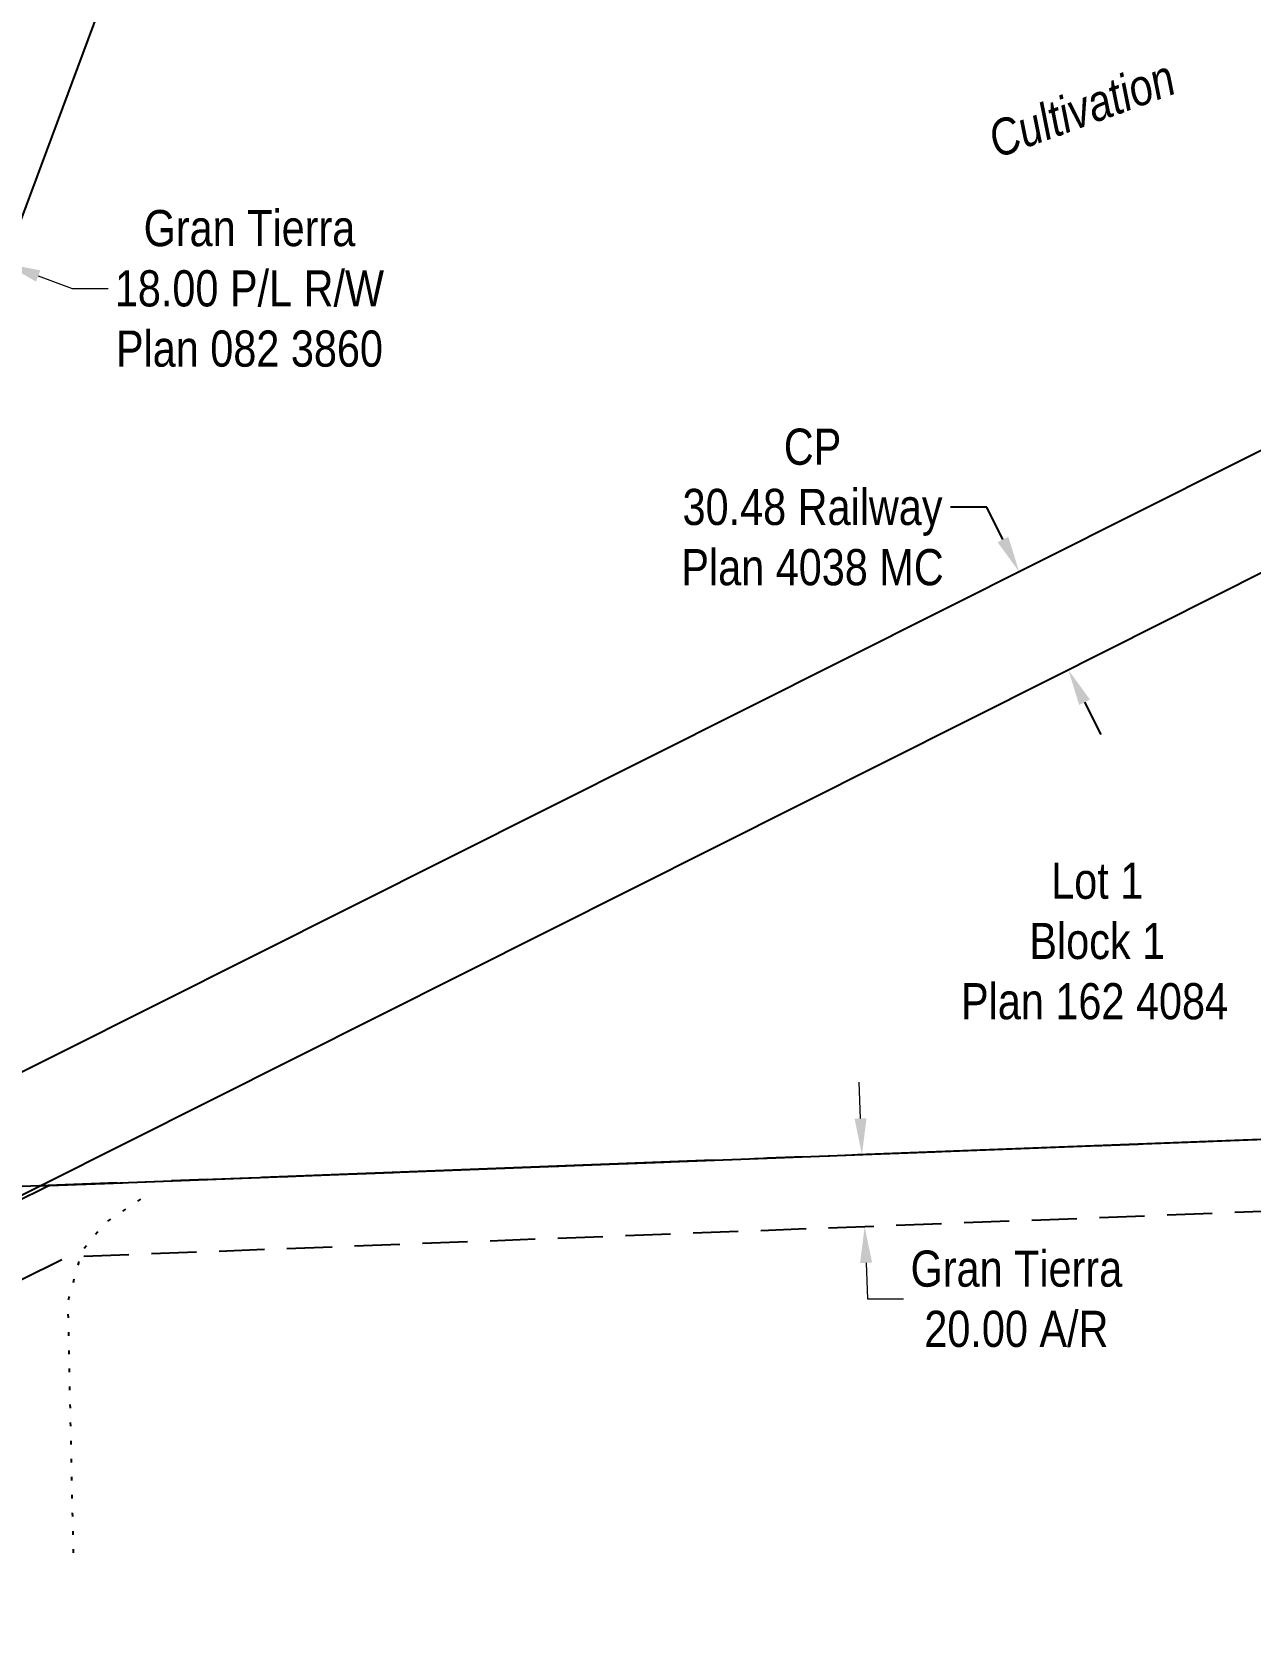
# Model space of a CAD drawing. Extents: x 665644 to 689199, y 5825051 to 5844826.
# Drawn here: x 687392.7 to 687729.9, y 5841336.1 to 5841782.6 of the extents above; entities that cross this region are included whole.
import ezdxf
from ezdxf.enums import TextEntityAlignment as Align

# ---------------------------------------------------------------- set-up
doc = ezdxf.new("R2010")
doc.units = 0
doc.header["$LTSCALE"] = 5
doc.header["$PDSIZE"] = 0.5
for name, pattern in [('foc-ACCESSROAD', [3.75, 2.5, -1.25]), ('foc-QUARTERLINE', [33, 25, -3, 2, -3]), ('foc-TOPO', [1, 0.2, -0.8])]:
    doc.linetypes.add(name, pattern=pattern)
doc.layers.get('Defpoints').update_dxf_attribs({"color": 9})
for name, color, linetype in [('F-AR', 190, 'foc-ACCESSROAD'), ('F-RW', 190, 'Continuous'), ('L-QSEC', 8, 'foc-QUARTERLINE'), ('L-TITLEDB', 4, 'Continuous'), ('L-TITLEDB-T', 4, 'Continuous'), ('T-VEGETATION CHANGE', 104, 'foc-TOPO')]:
    doc.layers.add(name, color=color, linetype=linetype)
doc.layers.add('F-RW-T', color=190, linetype='Continuous', lineweight=9)
doc.layers.add('T-TEXT', color=48, linetype='Continuous', lineweight=18)
doc.styles.add('80CG', font='ARIALN.TTF', dxfattribs={"height": 10})
doc.styles.add('80L', font='ARIALN.TTF', dxfattribs={"height": 10})
doc.styles.add('80LS', font='ARIALNI.TTF', dxfattribs={"height": 10})
doc.dimstyles.new('Compass 5 000', dxfattribs={"dimscale": 5, "dimtxt": 9, "dimasz": 2, "dimexe": 0.2, "dimexo": 0.0625, "dimgap": 0.5, "dimtad": 0, "dimtih": 1, "dimtoh": 1, "dimzin": 0, "dimdsep": 46, "dimtxsty": '80CG', "dimcen": 0.1, "dimse1": 1, "dimse2": 1, "dimclrd": 256, "dimclrt": 256, "dimaunit": 1, "dimadec": 4, "dimazin": 0, "dimtfac": 0.06, "dimtofl": 0, "dimtmove": 0, "dimatfit": 1, "dimfxl": 0.2, "dimtolj": 1, "dimtzin": 0, "dimlwd": -1, "dimarcsym": 0})

# ---------------------------------------------------------------- blocks, each defined once
blk = doc.blocks.new('*D1362')
at = {"layer": 'Defpoints', "color": 0, "transparency": 16777216}
for p in [(687367.31, 5841722.78), (687384.17, 5841716.51), (687384.97, 5841718.64)]:
    blk.add_point(p, dxfattribs=at)
at = {"layer": 'F-RW-T', "transparency": 16777216}
for p, q in [((687358.73, 5841728.4), (687349.36, 5841731.89)), ((687394.34, 5841715.15), (687403.71, 5841711.66)), ((687403.71, 5841711.66), (687413.71, 5841711.66))]:
    blk.add_line(p, q, dxfattribs=at)
for points in [[(687359.31, 5841729.96), (687358.15, 5841726.84), (687368.1, 5841724.91)], [(687394.92, 5841716.71), (687393.76, 5841713.59), (687384.97, 5841718.64)]]:
    blk.add_solid(points, dxfattribs=at)
at = {"layer": 'F-RW-T', "transparency": 16777216, "insert": (687452.8, 5841711.66), "char_height": 10, "attachment_point": 5, "style": '80CG'}
blk.add_mtext('\\A1;Gran Tierra\\P18.00 P/L R/W\\PPlan 082 3860', dxfattribs=at)
blk = doc.blocks.new('*D1372')
at = {"layer": 'Defpoints', "color": 0, "transparency": 16777216}
for p in [(687617.57, 5841471.88), (687618.34, 5841451.89), (687623.04, 5841452.07)]:
    blk.add_point(p, dxfattribs=at)
at = {"layer": 'F-RW-T', "transparency": 16777216}
for p, q in [((687621.9, 5841482.05), (687621.52, 5841492.04)), ((687623.42, 5841442.08), (687623.8, 5841432.09)), ((687623.8, 5841432.09), (687633.8, 5841432.09))]:
    blk.add_line(p, q, dxfattribs=at)
for points in [[(687623.56, 5841482.11), (687620.23, 5841481.99), (687622.28, 5841472.06)], [(687625.09, 5841442.14), (687621.76, 5841442.02), (687623.04, 5841452.07)]]:
    blk.add_solid(points, dxfattribs=at)
at = {"layer": 'F-RW-T', "transparency": 16777216, "insert": (687665.02, 5841432.09), "char_height": 10, "attachment_point": 5, "style": '80CG'}
blk.add_mtext('\\A1;Gran Tierra\\P20.00 A/R', dxfattribs=at)
blk = doc.blocks.new('*D1380')
at = {"layer": 'Defpoints', "color": 0, "transparency": 16777216}
for p in [(687675.59, 5841638.22), (687665.78, 5841633.3), (687689.21, 5841611.08)]:
    blk.add_point(p, dxfattribs=at)
at = {"layer": 'L-TITLEDB-T', "transparency": 16777216}
for p, q in [((687656.81, 5841651.18), (687646.81, 5841651.18)), ((687661.29, 5841642.24), (687656.81, 5841651.18)), ((687683.88, 5841597.21), (687688.37, 5841588.28))]:
    blk.add_line(p, q, dxfattribs=at)
for points in [[(687662.78, 5841642.98), (687659.81, 5841641.49), (687665.78, 5841633.3)], [(687685.37, 5841597.96), (687682.39, 5841596.47), (687679.4, 5841606.15)]]:
    blk.add_solid(points, dxfattribs=at)
at = {"layer": 'L-TITLEDB-T', "transparency": 16777216, "insert": (687608.61, 5841651.18), "char_height": 10, "attachment_point": 5, "style": '80CG'}
blk.add_mtext('\\A1;CP\\P30.48 Railway\\PPlan 4038 MC', dxfattribs=at)

msp = doc.modelspace()

# ---------------------------------------------------------------- linework, layer by layer
at = {"layer": 'F-AR', "flags": 128}
msp.add_lwpolyline([(687906.594, 5841462.877), (687402.326, 5841443.662), (687362.189, 5841423.654), (687369.931, 5841121.638), (687349.937, 5841121.125), (687341.87, 5841435.872), (687397.259, 5841463.483), (687905.82, 5841482.862)], close=True, dxfattribs=at)
at = {"layer": 'F-RW', "flags": 128}
msp.add_lwpolyline([(687436.54, 5841857.231), (687315.452, 5841531.83)], dxfattribs=at)
at = {"layer": 'L-QSEC', "flags": 128}
msp.add_lwpolyline([(687910.849, 5841483.054), (687006.822, 5841448.606)], dxfattribs=at)
at = {"layer": 'L-TITLEDB', "flags": 128}
for points in [[(687779.967, 5841690.591), (687345.113, 5841472.409)], [(687793.574, 5841663.506), (687674.874, 5841603.873)], [(687674.874, 5841603.873), (687395.281, 5841463.447)], [(687395.197, 5841463.405), (687905.82, 5841482.872)], [(687395.281, 5841463.447), (687358.738, 5841445.121)]]:
    msp.add_lwpolyline(points, dxfattribs=at)
at = {"layer": 'T-VEGETATION CHANGE', "flags": 128}
msp.add_lwpolyline([(687404.103, 5841361.877), (687402.601, 5841431.268), (687406.469, 5841445.44), (687412.657, 5841452.913), (687422.97, 5841459.87)], dxfattribs=at)

# ---------------------------------------------------------------- texts
at = {"layer": 'L-TITLEDB-T', "insert": (687649.2, 5841552.826), "char_height": 10, "attachment_point": 1, "style": '80L'}
msp.add_mtext_dynamic_manual_height_columns('\\pi25.452;Lot 1\\P\\pi19.422;Block 1\\P\\pi0.5002;Plan 162 4084', width=73.44925, gutter_width=50, heights=[0], dxfattribs=at)
at = {"layer": 'T-TEXT', "style": '80LS'}
msp.add_text('Cultivation', height=10, rotation=20, dxfattribs=at).set_placement((687683.054, 5841761.486), align=Align.MIDDLE_CENTER)

# ---------------------------------------------------------------- dimensions: what is measured, and where the dimension line sits
at = {"layer": 'F-RW-T', "color": 3}
dim = msp.add_aligned_dim(p1=(687367.308, 5841722.782), p2=(687384.173, 5841716.506), distance=2.272, text='Gran Tierra\\P18.00 P/L R/W\\PPlan 082 3860', dimstyle='Compass 5 000', dxfattribs=at)
dim.commit()
dim.dimension.update_dxf_attribs({"geometry": '*D1362', "text_midpoint": (687452.796, 5841711.66)})
at = {"layer": 'F-RW-T'}
dim = msp.add_aligned_dim(p1=(687617.574, 5841471.879), p2=(687618.336, 5841451.893), distance=4.709, text='Gran Tierra\\P20.00 A/R', dimstyle='Compass 5 000', dxfattribs=at)
dim.commit()
dim.dimension.update_dxf_attribs({"geometry": '*D1372', "text_midpoint": (687665.017, 5841432.087)})
at = {"layer": 'L-TITLEDB-T'}
dim = msp.add_aligned_dim(p1=(687689.213, 5841611.077), p2=(687675.593, 5841638.223), distance=10.979, text='CP\\P30.48 Railway\\PPlan 4038 MC', dimstyle='Compass 5 000', dxfattribs=at)
dim.commit()
dim.dimension.update_dxf_attribs({"geometry": '*D1380', "text_midpoint": (687608.615, 5841651.175)})

doc.saveas('drawing.dxf')
